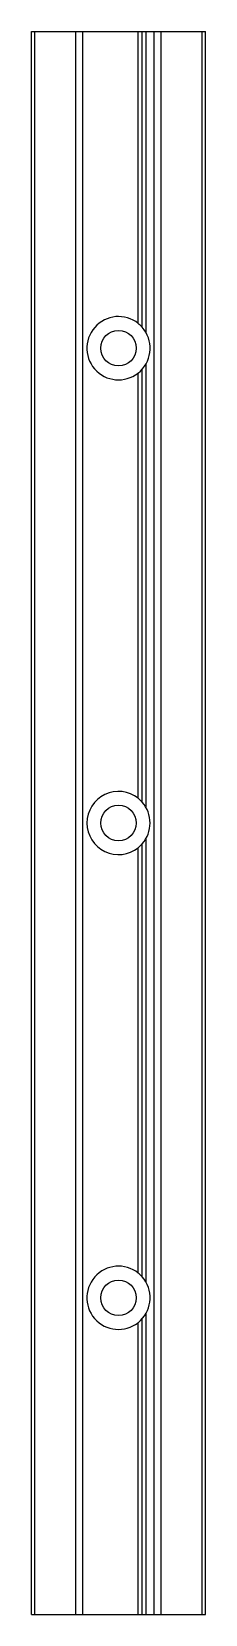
# Model space of a CAD drawing. Extents: x -11 to 11, y -100 to 100.
import ezdxf

# ---------------------------------------------------------------- set-up
doc = ezdxf.new("R2010")
doc.units = 0
doc.header["$LTSCALE"] = 1.3
doc.linetypes.add('PHL_THICK', pattern=[0])
doc.layers.add('PROJECTION', color=7, linetype='CONTINUOUS')

msp = doc.modelspace()

# ---------------------------------------------------------------- linework, layer by layer
at = {"layer": 'PROJECTION', "color": 7, "linetype": 'PHL_THICK'}
for p, q in [((-11, 100), (11, 100)), ((-11, -100), (-11, 100)), ((-10.6, -100), (-10.6, 100)), ((-5.4, -100), (-5.4, 100)), ((-4.533975, -100), (-4.533975, 100)), ((2.5, 63.122498), (2.5, 100)), ((3, 62.645752), (3, 100)), ((3.5, 61.936493), (3.5, 100)), ((4.533975, -100), (4.533975, 100)), ((5.4, -100), (5.4, 100)), ((10.6, -100), (10.6, 100)), ((11, -100), (11, 100)), ((3.5, 1.936492), (3.5, 58.063507)), ((2.5, 3.122499), (2.5, 56.877502)), ((3, 2.645751), (3, 57.354248)), ((3.5, -58.063507), (3.5, -1.936492)), ((2.5, -56.877502), (2.5, -3.122499)), ((3, -57.354248), (3, -2.645751)), ((3.5, -100), (3.5, -61.936493)), ((2.5, -100), (2.5, -63.122498)), ((3, -100), (3, -62.645752)), ((-11, -100), (11, -100))]:
    msp.add_line(p, q, dxfattribs=at)
for centre in [(0, 60), (0, 0), (0, -60)]:
    msp.add_circle(centre, 2.25, dxfattribs=at)
for centre, start, end in [((0, 60), 51.31781255, 41.40962211), ((0, 60), 41.40962211, 51.31781255), ((0, 0), 51.31781255, 180), ((0, 0), 41.40962211, 51.31781255), ((0, 0), 318.59037789, 41.40962211), ((0, 0), 180, 308.68218745), ((0, 0), 308.68218745, 318.59037789), ((0, -60), 51.31781255, 41.40962211), ((0, -60), 41.40962211, 51.31781255)]:
    msp.add_arc(centre, 4, start, end, dxfattribs=at)

doc.saveas('drawing.dxf')
